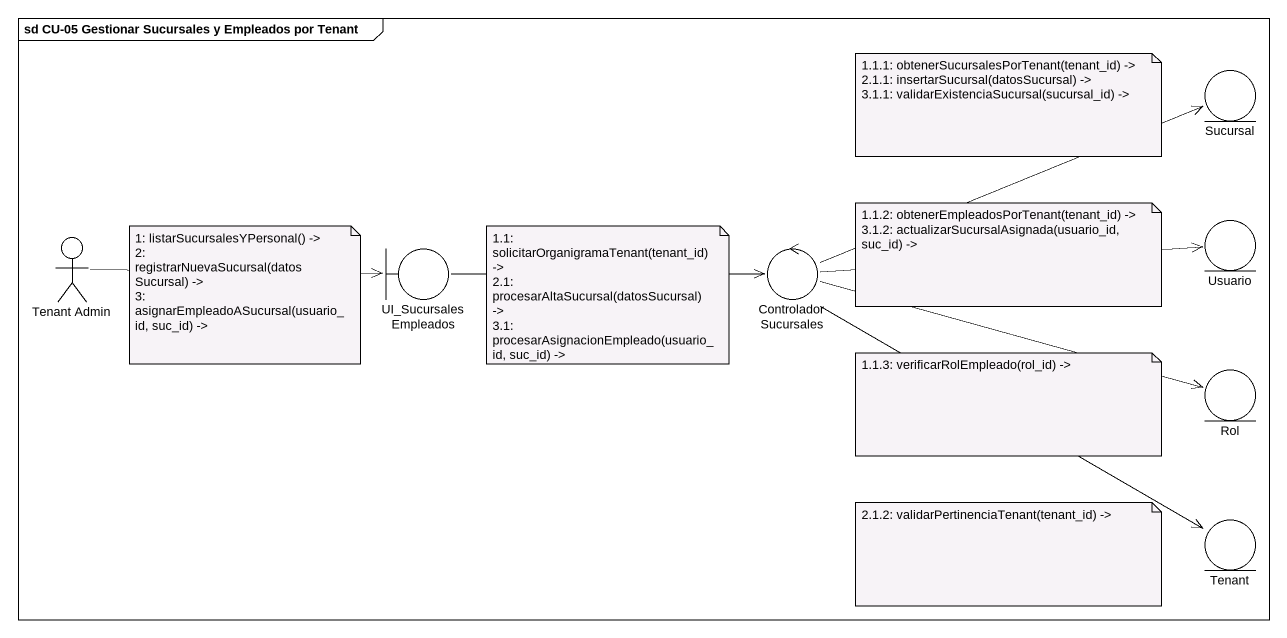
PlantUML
@startuml
mainframe sd CU-05 Gestionar Sucursales y Empleados por Tenant
entity Sucursal
entity Usuario
actor "Tenant Admin" as Tenant_Admin
boundary UI_SucursalesEmpleados
control ControladorSucursales
entity Rol
entity Tenant
Tenant_Admin -right-> UI_SucursalesEmpleados
UI_SucursalesEmpleados -right-> ControladorSucursales
ControladorSucursales -right-> Sucursal
ControladorSucursales -right-> Usuario
ControladorSucursales -right-> Rol
ControladorSucursales --> Tenant
note as N1
  1.1.1: obtenerSucursalesPorTenant(tenant_id) ->
  2.1.1: insertarSucursal(datosSucursal) ->
  3.1.1: validarExistenciaSucursal(sucursal_id) ->
end note
note as N2
  1: listarSucursalesYPersonal() ->
  2: registrarNuevaSucursal(datosSucursal) ->
  3: asignarEmpleadoASucursal(usuario_id, suc_id) ->
end note
note as N3
  1.1: solicitarOrganigramaTenant(tenant_id) ->
  2.1: procesarAltaSucursal(datosSucursal) ->
  3.1: procesarAsignacionEmpleado(usuario_id, suc_id) ->
end note
note as N4
  1.1.2: obtenerEmpleadosPorTenant(tenant_id) ->
  3.1.2: actualizarSucursalAsignada(usuario_id, suc_id) ->
end note
note as N5
  1.1.3: verificarRolEmpleado(rol_id) ->
end note
note as N6
  2.1.2: validarPertinenciaTenant(tenant_id) ->
end note
@enduml
